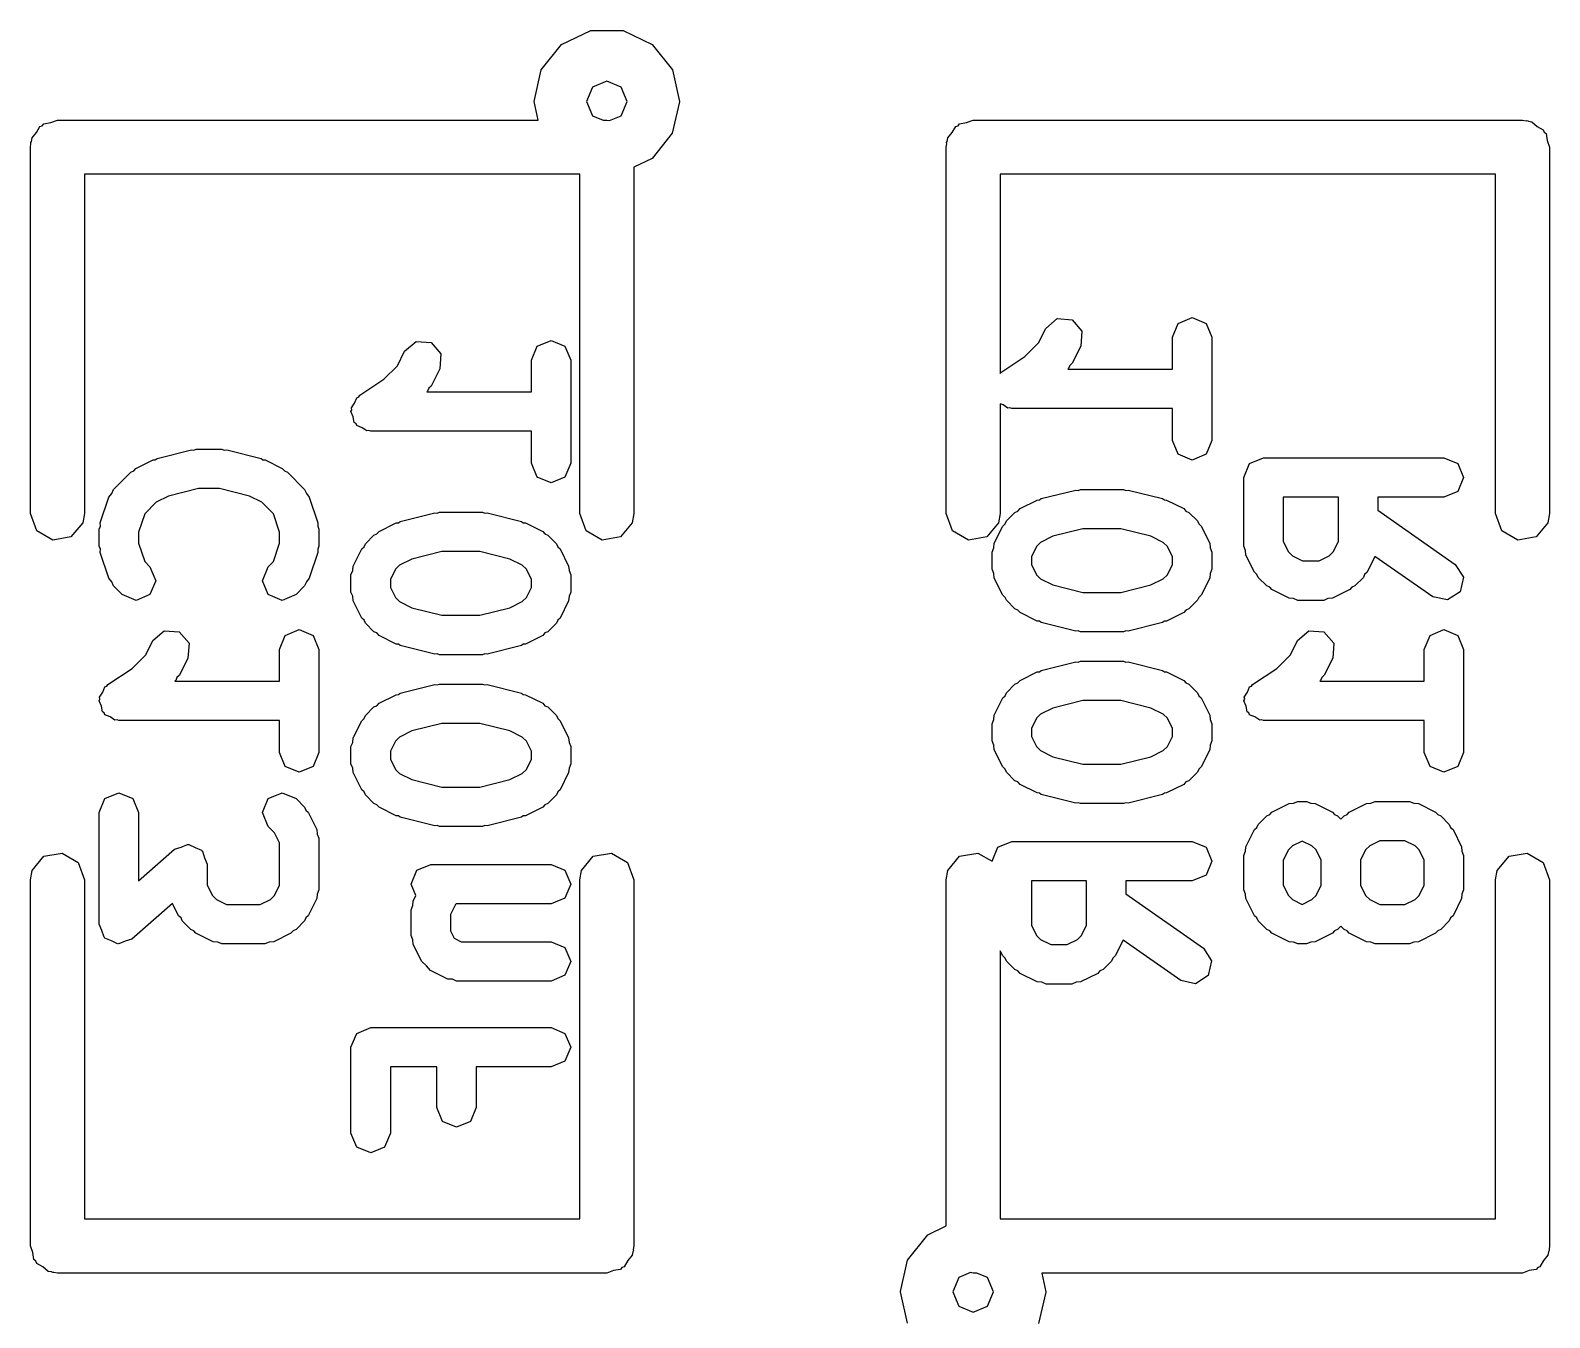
# Model space of a CAD drawing. Extents: x 0.17 to 3, y 0.09 to 2.28.
# Drawn here: x 2.447 to 2.613, y 0.9222 to 1.0628 of the extents above; entities that cross this region are included whole.
import ezdxf

# ---------------------------------------------------------------- set-up
doc = ezdxf.new("R2010")
doc.units = 0
doc.header["$MEASUREMENT"] = 0
doc.layers.add('BLACK', color=7, linetype='CONTINUOUS')

msp = doc.modelspace()

# ---------------------------------------------------------------- linework, layer by layer
at = {"layer": 'BLACK', "linetype": 'CONTINUOUS'}
for p, q in [((2.50505, 1.06122), (2.50824, 1.06276)), ((2.50824, 1.06276), (2.51178, 1.06275)), ((2.51178, 1.06275), (2.51496, 1.06122)), ((2.50284, 1.05846), (2.50505, 1.06122)), ((2.51496, 1.06122), (2.51717, 1.05845)), ((2.50205, 1.05501), (2.50284, 1.05846)), ((2.51717, 1.05845), (2.51795, 1.055)), ((2.51, 1.05722), (2.50843, 1.05657)), ((2.51157, 1.05657), (2.51, 1.05722)), ((2.50843, 1.05657), (2.50778, 1.055)), ((2.51222, 1.055), (2.51157, 1.05657)), ((2.50205, 1.055), (2.50205, 1.05501)), ((2.50251, 1.05295), (2.50205, 1.055)), ((2.50778, 1.055), (2.50843, 1.05343)), ((2.51157, 1.05343), (2.51222, 1.055)), ((2.51795, 1.05497), (2.51715, 1.05153)), ((2.51795, 1.055), (2.51795, 1.05497)), ((2.44772, 1.0516), (2.4481, 1.05226)), ((2.4481, 1.05226), (2.44835, 1.05235)), ((2.44835, 1.05235), (2.44852, 1.05256)), ((2.44852, 1.05256), (2.44928, 1.05269)), ((2.44928, 1.05269), (2.45, 1.05295)), ((2.45, 1.05295), (2.50251, 1.05295)), ((2.50843, 1.05343), (2.50959, 1.05295)), ((2.50959, 1.05295), (2.51, 1.05295)), ((2.51, 1.05295), (2.51029, 1.0529)), ((2.51029, 1.0529), (2.51157, 1.05343)), ((2.54772, 1.0516), (2.5481, 1.05226)), ((2.5481, 1.05226), (2.54835, 1.05235)), ((2.54835, 1.05235), (2.54852, 1.05256)), ((2.54852, 1.05256), (2.54928, 1.05269)), ((2.54928, 1.05269), (2.55, 1.05295)), ((2.55, 1.05295), (2.61, 1.05295)), ((2.61, 1.05295), (2.61038, 1.05289)), ((2.61038, 1.05289), (2.61051, 1.05291)), ((2.61051, 1.05291), (2.61063, 1.05284)), ((2.61063, 1.05284), (2.61101, 1.05277)), ((2.61101, 1.05277), (2.6116, 1.05228)), ((2.6116, 1.05228), (2.61226, 1.0519)), ((2.61226, 1.0519), (2.61235, 1.05165)), ((2.44705, 1.05), (2.44711, 1.05038)), ((2.44709, 1.05051), (2.44716, 1.05063)), ((2.44711, 1.05038), (2.44709, 1.05051)), ((2.44716, 1.05063), (2.44723, 1.05101)), ((2.44723, 1.05101), (2.44772, 1.0516)), ((2.51715, 1.05153), (2.51494, 1.04877)), ((2.54705, 1.05), (2.54711, 1.05038)), ((2.54709, 1.05051), (2.54716, 1.05063)), ((2.54711, 1.05038), (2.54709, 1.05051)), ((2.54716, 1.05063), (2.54723, 1.05101)), ((2.54723, 1.05101), (2.54772, 1.0516)), ((2.61235, 1.05165), (2.61256, 1.05148)), ((2.61256, 1.05148), (2.61269, 1.05072)), ((2.61269, 1.05072), (2.61295, 1.05)), ((2.44705, 1.01), (2.44705, 1.05)), ((2.51494, 1.04877), (2.51295, 1.04782)), ((2.54705, 1.01), (2.54705, 1.05)), ((2.61295, 1.05), (2.61295, 1.01)), ((2.50705, 1.04705), (2.45295, 1.04705)), ((2.45295, 1.04705), (2.45295, 1.01)), ((2.50705, 1.01), (2.50705, 1.04705)), ((2.51295, 1.04782), (2.51295, 1.01)), ((2.60705, 1.04705), (2.55295, 1.04705)), ((2.55295, 1.04705), (2.55295, 1.0253)), ((2.60705, 1.01), (2.60705, 1.04705)), ((2.55792, 1.0302), (2.55916, 1.03128)), ((2.55916, 1.03128), (2.5608, 1.03116)), ((2.5608, 1.03116), (2.56188, 1.02992)), ((2.57176, 1.02924), (2.57239, 1.03076)), ((2.57239, 1.03076), (2.57391, 1.03139)), ((2.57391, 1.03139), (2.57543, 1.03076)), ((2.57543, 1.03076), (2.57606, 1.02924)), ((2.48792, 1.02771), (2.48916, 1.02878)), ((2.48916, 1.02878), (2.4908, 1.02867)), ((2.4908, 1.02867), (2.49188, 1.02743)), ((2.50239, 1.02827), (2.50391, 1.0289)), ((2.50391, 1.0289), (2.50543, 1.02827)), ((2.55566, 1.02716), (2.55714, 1.02864)), ((2.55714, 1.02864), (2.55792, 1.0302)), ((2.56188, 1.02992), (2.56176, 1.02828)), ((2.57176, 1.02576), (2.57176, 1.02924)), ((2.57606, 1.02924), (2.57606, 1.01798)), ((2.48714, 1.02614), (2.48792, 1.02771)), ((2.49188, 1.02743), (2.49176, 1.02578)), ((2.50176, 1.02675), (2.50239, 1.02827)), ((2.50543, 1.02827), (2.50606, 1.02675)), ((2.55302, 1.0254), (2.55566, 1.02716)), ((2.56176, 1.02828), (2.56083, 1.0264)), ((2.48566, 1.02466), (2.48714, 1.02614)), ((2.49176, 1.02578), (2.49083, 1.02391)), ((2.50176, 1.02327), (2.50176, 1.02675)), ((2.50606, 1.02675), (2.50606, 1.01549)), ((2.55295, 1.0253), (2.55302, 1.0254)), ((2.56042, 1.02584), (2.56034, 1.02576)), ((2.56034, 1.02576), (2.57176, 1.02576)), ((2.56056, 1.02617), (2.56042, 1.02584)), ((2.56083, 1.0264), (2.56056, 1.02617)), ((2.48302, 1.02291), (2.48566, 1.02466)), ((2.49056, 1.02368), (2.49042, 1.02335)), ((2.49083, 1.02391), (2.49056, 1.02368)), ((2.4821, 1.02154), (2.48245, 1.02206)), ((2.48245, 1.02206), (2.48269, 1.02264)), ((2.48269, 1.02264), (2.4829, 1.02272)), ((2.4829, 1.02272), (2.48302, 1.02291)), ((2.49042, 1.02335), (2.49034, 1.02327)), ((2.49034, 1.02327), (2.50176, 1.02327)), ((2.55327, 1.02185), (2.55295, 1.02198)), ((2.55295, 1.02198), (2.55295, 1.01)), ((2.48206, 1.02112), (2.48215, 1.02132)), ((2.4823, 1.02054), (2.48206, 1.02112)), ((2.48215, 1.02132), (2.4821, 1.02154)), ((2.48242, 1.01992), (2.4823, 1.02054)), ((2.55379, 1.0215), (2.55327, 1.02185)), ((2.55401, 1.02155), (2.55379, 1.0215)), ((2.55421, 1.02146), (2.55401, 1.02155)), ((2.57176, 1.02146), (2.55421, 1.02146)), ((2.57176, 1.01798), (2.57176, 1.02146)), ((2.48261, 1.0198), (2.48242, 1.01992)), ((2.48269, 1.0196), (2.48261, 1.0198)), ((2.48327, 1.01936), (2.48269, 1.0196)), ((2.48379, 1.01901), (2.48327, 1.01936)), ((2.48401, 1.01905), (2.48379, 1.01901)), ((2.48421, 1.01897), (2.48401, 1.01905)), ((2.50176, 1.01897), (2.48421, 1.01897)), ((2.50176, 1.01549), (2.50176, 1.01897)), ((2.4649, 1.01691), (2.46515, 1.01701)), ((2.46515, 1.01701), (2.46797, 1.01701)), ((2.46797, 1.01701), (2.46822, 1.01691)), ((2.57239, 1.01646), (2.57176, 1.01798)), ((2.57606, 1.01798), (2.57543, 1.01646)), ((2.45856, 1.01491), (2.46044, 1.01584)), ((2.46044, 1.01584), (2.46068, 1.01586)), ((2.46068, 1.01586), (2.46088, 1.01601)), ((2.46088, 1.01601), (2.46463, 1.01695)), ((2.46463, 1.01695), (2.4649, 1.01691)), ((2.46822, 1.01691), (2.46849, 1.01695)), ((2.46849, 1.01695), (2.47224, 1.01601)), ((2.47224, 1.01601), (2.47244, 1.01586)), ((2.47244, 1.01586), (2.47268, 1.01584)), ((2.47268, 1.01584), (2.47456, 1.01491)), ((2.50239, 1.01397), (2.50176, 1.01549)), ((2.50606, 1.01549), (2.50543, 1.01397)), ((2.57391, 1.01583), (2.57239, 1.01646)), ((2.57543, 1.01646), (2.57391, 1.01583)), ((2.57956, 1.01392), (2.58019, 1.01544)), ((2.58019, 1.01544), (2.58171, 1.01607)), ((2.58171, 1.01607), (2.60141, 1.01607)), ((2.60141, 1.01607), (2.60293, 1.01544)), ((2.60293, 1.01544), (2.60356, 1.01392)), ((2.45613, 1.01263), (2.45801, 1.0145)), ((2.45801, 1.0145), (2.45833, 1.01464)), ((2.45833, 1.01464), (2.45856, 1.01491)), ((2.47456, 1.01491), (2.47479, 1.01464)), ((2.47479, 1.01464), (2.47512, 1.0145)), ((2.47512, 1.0145), (2.47699, 1.01263)), ((2.50391, 1.01334), (2.50239, 1.01397)), ((2.50543, 1.01397), (2.50391, 1.01334)), ((2.57956, 1.00642), (2.57956, 1.01392)), ((2.60356, 1.01392), (2.60293, 1.0124)), ((2.45561, 1.01179), (2.45594, 1.01217)), ((2.45594, 1.01217), (2.45613, 1.01263)), ((2.46542, 1.01271), (2.46215, 1.01189)), ((2.4677, 1.01271), (2.46542, 1.01271)), ((2.47097, 1.01189), (2.4677, 1.01271)), ((2.47699, 1.01263), (2.47719, 1.01217)), ((2.47719, 1.01217), (2.47751, 1.01179)), ((2.55744, 1.01163), (2.5612, 1.01256)), ((2.5612, 1.01256), (2.56146, 1.01252)), ((2.56146, 1.01252), (2.56172, 1.01263)), ((2.56172, 1.01263), (2.56641, 1.01263)), ((2.56641, 1.01263), (2.56666, 1.01252)), ((2.56666, 1.01252), (2.56693, 1.01256)), ((2.56693, 1.01256), (2.57068, 1.01163)), ((2.60293, 1.0124), (2.60141, 1.01177)), ((2.45467, 1.00897), (2.45561, 1.01179)), ((2.4608, 1.01122), (2.45953, 1.00995)), ((2.46215, 1.01189), (2.4608, 1.01122)), ((2.47232, 1.01122), (2.47097, 1.01189)), ((2.47359, 1.00995), (2.47232, 1.01122)), ((2.47751, 1.01179), (2.47845, 1.00897)), ((2.55489, 1.01026), (2.55513, 1.01053)), ((2.55513, 1.01053), (2.557, 1.01146)), ((2.557, 1.01146), (2.55725, 1.01148)), ((2.55725, 1.01148), (2.55744, 1.01163)), ((2.57068, 1.01163), (2.57088, 1.01148)), ((2.57088, 1.01148), (2.57112, 1.01146)), ((2.57112, 1.01146), (2.573, 1.01053)), ((2.573, 1.01053), (2.57323, 1.01026)), ((2.58386, 1.01177), (2.58386, 1.00692)), ((2.58988, 1.01177), (2.58386, 1.01177)), ((2.58988, 1.00692), (2.58988, 1.01177)), ((2.60141, 1.01177), (2.59418, 1.01177)), ((2.59418, 1.01177), (2.59418, 1.01035)), ((2.59418, 1.01035), (2.60264, 1.00443)), ((2.44774, 1.0081), (2.44705, 1.01)), ((2.45277, 1.00899), (2.45148, 1.00744)), ((2.45295, 1.01), (2.45277, 1.00899)), ((2.4547, 1.00862), (2.45467, 1.00897)), ((2.45953, 1.00995), (2.45886, 1.00794)), ((2.47426, 1.00794), (2.47359, 1.00995)), ((2.47845, 1.00897), (2.47843, 1.00862)), ((2.48513, 1.00803), (2.487, 1.00897)), ((2.487, 1.00897), (2.48725, 1.00899)), ((2.48725, 1.00899), (2.48744, 1.00913)), ((2.48744, 1.00913), (2.4912, 1.01007)), ((2.4912, 1.01007), (2.49146, 1.01003)), ((2.49146, 1.01003), (2.49172, 1.01013)), ((2.49172, 1.01013), (2.49641, 1.01013)), ((2.49641, 1.01013), (2.49666, 1.01003)), ((2.49666, 1.01003), (2.49693, 1.01007)), ((2.49693, 1.01007), (2.50068, 1.00913)), ((2.50068, 1.00913), (2.50088, 1.00899)), ((2.50088, 1.00899), (2.50112, 1.00897)), ((2.50112, 1.00897), (2.503, 1.00803)), ((2.50774, 1.0081), (2.50705, 1.01)), ((2.51277, 1.00899), (2.51148, 1.00744)), ((2.51295, 1.01), (2.51277, 1.00899)), ((2.54774, 1.0081), (2.54705, 1.01)), ((2.55277, 1.00899), (2.55148, 1.00744)), ((2.55295, 1.01), (2.55277, 1.00899)), ((2.55323, 1.00863), (2.55349, 1.00886)), ((2.55349, 1.00886), (2.55363, 1.00918)), ((2.55363, 1.00918), (2.55457, 1.01012)), ((2.55457, 1.01012), (2.55489, 1.01026)), ((2.57323, 1.01026), (2.57356, 1.01012)), ((2.57356, 1.01012), (2.57449, 1.00918)), ((2.57449, 1.00918), (2.57463, 1.00886)), ((2.57463, 1.00886), (2.5749, 1.00863)), ((2.60774, 1.0081), (2.60705, 1.01)), ((2.61277, 1.00899), (2.61148, 1.00744)), ((2.61295, 1.01), (2.61277, 1.00899)), ((2.44949, 1.00709), (2.44774, 1.0081)), ((2.45148, 1.00744), (2.44949, 1.00709)), ((2.45456, 1.00829), (2.4547, 1.00862)), ((2.45456, 1.00642), (2.45456, 1.00829)), ((2.45886, 1.00794), (2.45886, 1.00677)), ((2.47426, 1.00677), (2.47426, 1.00794)), ((2.47843, 1.00862), (2.47856, 1.00829)), ((2.47856, 1.00829), (2.47856, 1.00642)), ((2.48363, 1.00669), (2.48457, 1.00763)), ((2.48457, 1.00763), (2.48489, 1.00776)), ((2.48489, 1.00776), (2.48513, 1.00803)), ((2.503, 1.00803), (2.50323, 1.00776)), ((2.50323, 1.00776), (2.50356, 1.00763)), ((2.50356, 1.00763), (2.50449, 1.00669)), ((2.50949, 1.00709), (2.50774, 1.0081)), ((2.51148, 1.00744), (2.50949, 1.00709)), ((2.54949, 1.00709), (2.54774, 1.0081)), ((2.55148, 1.00744), (2.54949, 1.00709)), ((2.55229, 1.00675), (2.55323, 1.00863)), ((2.55871, 1.00751), (2.55736, 1.00684)), ((2.56198, 1.00833), (2.55871, 1.00751)), ((2.56614, 1.00833), (2.56198, 1.00833)), ((2.56941, 1.00751), (2.56614, 1.00833)), ((2.57076, 1.00684), (2.56941, 1.00751)), ((2.5749, 1.00863), (2.57583, 1.00675)), ((2.60949, 1.00709), (2.60774, 1.0081)), ((2.61148, 1.00744), (2.60949, 1.00709)), ((2.4547, 1.00609), (2.45456, 1.00642)), ((2.45467, 1.00574), (2.4547, 1.00609)), ((2.45561, 1.00292), (2.45467, 1.00574)), ((2.45886, 1.00677), (2.45953, 1.00476)), ((2.47359, 1.00476), (2.47426, 1.00677)), ((2.47845, 1.00574), (2.47751, 1.00292)), ((2.47856, 1.00642), (2.47843, 1.00609)), ((2.47843, 1.00609), (2.47845, 1.00574)), ((2.48229, 1.00425), (2.48323, 1.00613)), ((2.48323, 1.00613), (2.48349, 1.00636)), ((2.48349, 1.00636), (2.48363, 1.00669)), ((2.49198, 1.00583), (2.48871, 1.00502)), ((2.49614, 1.00583), (2.49198, 1.00583)), ((2.49941, 1.00502), (2.49614, 1.00583)), ((2.50449, 1.00669), (2.50463, 1.00636)), ((2.50463, 1.00636), (2.5049, 1.00613)), ((2.5049, 1.00613), (2.50583, 1.00425)), ((2.55206, 1.00579), (2.55225, 1.00625)), ((2.55206, 1.00391), (2.55206, 1.00579)), ((2.55225, 1.00625), (2.55229, 1.00675)), ((2.55692, 1.00639), (2.55636, 1.00528)), ((2.55736, 1.00684), (2.55692, 1.00639)), ((2.57121, 1.00639), (2.57076, 1.00684)), ((2.57176, 1.00528), (2.57121, 1.00639)), ((2.57583, 1.00675), (2.57587, 1.00625)), ((2.57587, 1.00625), (2.57606, 1.00579)), ((2.57606, 1.00579), (2.57606, 1.00391)), ((2.57975, 1.00595), (2.57956, 1.00642)), ((2.57979, 1.00546), (2.57975, 1.00595)), ((2.58073, 1.00358), (2.57979, 1.00546)), ((2.58386, 1.00692), (2.58442, 1.00581)), ((2.58442, 1.00581), (2.58486, 1.00537)), ((2.58486, 1.00537), (2.58597, 1.00481)), ((2.58777, 1.00481), (2.58888, 1.00537)), ((2.58888, 1.00537), (2.58933, 1.00581)), ((2.58933, 1.00581), (2.58988, 1.00692)), ((2.45953, 1.00476), (2.46011, 1.00418)), ((2.46011, 1.00418), (2.46074, 1.00266)), ((2.47239, 1.00266), (2.47302, 1.00418)), ((2.47302, 1.00418), (2.47359, 1.00476)), ((2.48206, 1.00329), (2.48225, 1.00376)), ((2.48225, 1.00376), (2.48229, 1.00425)), ((2.48692, 1.0039), (2.48636, 1.00279)), ((2.48736, 1.00434), (2.48692, 1.0039)), ((2.48871, 1.00502), (2.48736, 1.00434)), ((2.50076, 1.00434), (2.49941, 1.00502)), ((2.50121, 1.0039), (2.50076, 1.00434)), ((2.50176, 1.00279), (2.50121, 1.0039)), ((2.50583, 1.00425), (2.50587, 1.00376)), ((2.50587, 1.00376), (2.50606, 1.00329)), ((2.55225, 1.00345), (2.55206, 1.00391)), ((2.55636, 1.00528), (2.55636, 1.00442)), ((2.55636, 1.00442), (2.55692, 1.00331)), ((2.57121, 1.00331), (2.57176, 1.00442)), ((2.57176, 1.00442), (2.57176, 1.00528)), ((2.57606, 1.00391), (2.57587, 1.00345)), ((2.58597, 1.00481), (2.58777, 1.00481)), ((2.59388, 1.00531), (2.59302, 1.00358)), ((2.60018, 1.0009), (2.59388, 1.00531)), ((2.60264, 1.00443), (2.60353, 1.00304)), ((2.45594, 1.00254), (2.45561, 1.00292)), ((2.45613, 1.00208), (2.45594, 1.00254)), ((2.45707, 1.00114), (2.45613, 1.00208)), ((2.46074, 1.00266), (2.46011, 1.00114)), ((2.47302, 1.00114), (2.47239, 1.00266)), ((2.47699, 1.00208), (2.47606, 1.00114)), ((2.47719, 1.00254), (2.47699, 1.00208)), ((2.47751, 1.00292), (2.47719, 1.00254)), ((2.48206, 1.00142), (2.48206, 1.00329)), ((2.48636, 1.00279), (2.48636, 1.00192)), ((2.50176, 1.00192), (2.50176, 1.00279)), ((2.50606, 1.00329), (2.50606, 1.00142)), ((2.55229, 1.00295), (2.55225, 1.00345)), ((2.55323, 1.00107), (2.55229, 1.00295)), ((2.55692, 1.00331), (2.55736, 1.00286)), ((2.55736, 1.00286), (2.55871, 1.00219)), ((2.55871, 1.00219), (2.56198, 1.00137)), ((2.56614, 1.00137), (2.56941, 1.00219)), ((2.56941, 1.00219), (2.57076, 1.00286)), ((2.57076, 1.00286), (2.57121, 1.00331)), ((2.57583, 1.00295), (2.5749, 1.00107)), ((2.57587, 1.00345), (2.57583, 1.00295)), ((2.58099, 1.00335), (2.58073, 1.00358)), ((2.58113, 1.00302), (2.58099, 1.00335)), ((2.58207, 1.00208), (2.58113, 1.00302)), ((2.58239, 1.00195), (2.58207, 1.00208)), ((2.59167, 1.00208), (2.59135, 1.00195)), ((2.59261, 1.00302), (2.59167, 1.00208)), ((2.59275, 1.00335), (2.59261, 1.00302)), ((2.59302, 1.00358), (2.59275, 1.00335)), ((2.60353, 1.00304), (2.60317, 1.00143)), ((2.45859, 1.00051), (2.45707, 1.00114)), ((2.46011, 1.00114), (2.45859, 1.00051)), ((2.47454, 1.00051), (2.47302, 1.00114)), ((2.47606, 1.00114), (2.47454, 1.00051)), ((2.48225, 1.00095), (2.48206, 1.00142)), ((2.48229, 1.00046), (2.48225, 1.00095)), ((2.48323, 0.998579), (2.48229, 1.00046)), ((2.48636, 1.00192), (2.48692, 1.00081)), ((2.48692, 1.00081), (2.48736, 1.00037)), ((2.50076, 1.00037), (2.50121, 1.00081)), ((2.50121, 1.00081), (2.50176, 1.00192)), ((2.50583, 1.00046), (2.5049, 0.998579)), ((2.50587, 1.00095), (2.50583, 1.00046)), ((2.50606, 1.00142), (2.50587, 1.00095)), ((2.55349, 1.00084), (2.55323, 1.00107)), ((2.55363, 1.00052), (2.55349, 1.00084)), ((2.55457, 0.999577), (2.55363, 1.00052)), ((2.56198, 1.00137), (2.56614, 1.00137)), ((2.57449, 1.00052), (2.57356, 0.999577)), ((2.57463, 1.00084), (2.57449, 1.00052)), ((2.5749, 1.00107), (2.57463, 1.00084)), ((2.58263, 1.00168), (2.58239, 1.00195)), ((2.5845, 1.00074), (2.58263, 1.00168)), ((2.585, 1.00071), (2.5845, 1.00074)), ((2.58546, 1.00051), (2.585, 1.00071)), ((2.58828, 1.00051), (2.58546, 1.00051)), ((2.58874, 1.00071), (2.58828, 1.00051)), ((2.58924, 1.00074), (2.58874, 1.00071)), ((2.59112, 1.00168), (2.58924, 1.00074)), ((2.59135, 1.00195), (2.59112, 1.00168)), ((2.60179, 1.00055), (2.60018, 1.0009)), ((2.60317, 1.00143), (2.60179, 1.00055)), ((2.48736, 1.00037), (2.48871, 0.999693)), ((2.48871, 0.999693), (2.49198, 0.998876)), ((2.49198, 0.998876), (2.49614, 0.998876)), ((2.49614, 0.998876), (2.49941, 0.999693)), ((2.49941, 0.999693), (2.50076, 1.00037)), ((2.55489, 0.999442), (2.55457, 0.999577)), ((2.55513, 0.999175), (2.55489, 0.999442)), ((2.557, 0.998236), (2.55513, 0.999175)), ((2.573, 0.999175), (2.57112, 0.998236)), ((2.57323, 0.999442), (2.573, 0.999175)), ((2.57356, 0.999577), (2.57323, 0.999442)), ((2.46042, 0.996121), (2.46166, 0.997199)), ((2.46166, 0.997199), (2.4633, 0.997082)), ((2.4633, 0.997082), (2.46438, 0.995839)), ((2.47489, 0.99668), (2.47641, 0.997309)), ((2.47641, 0.997309), (2.47793, 0.99668)), ((2.48349, 0.998347), (2.48323, 0.998579)), ((2.48363, 0.99802), (2.48349, 0.998347)), ((2.48457, 0.997082), (2.48363, 0.99802)), ((2.48489, 0.996947), (2.48457, 0.997082)), ((2.50356, 0.997082), (2.50323, 0.996947)), ((2.50449, 0.99802), (2.50356, 0.997082)), ((2.50463, 0.998347), (2.50449, 0.99802)), ((2.5049, 0.998579), (2.50463, 0.998347)), ((2.55725, 0.998219), (2.557, 0.998236)), ((2.55744, 0.998074), (2.55725, 0.998219)), ((2.5612, 0.997136), (2.55744, 0.998074)), ((2.56146, 0.997176), (2.5612, 0.997136)), ((2.56172, 0.997071), (2.56146, 0.997176)), ((2.56641, 0.997071), (2.56172, 0.997071)), ((2.56666, 0.997176), (2.56641, 0.997071)), ((2.56693, 0.997136), (2.56666, 0.997176)), ((2.57068, 0.998074), (2.56693, 0.997136)), ((2.57088, 0.998219), (2.57068, 0.998074)), ((2.57112, 0.998236), (2.57088, 0.998219)), ((2.58542, 0.996121), (2.58666, 0.997199)), ((2.58666, 0.997199), (2.5883, 0.997082)), ((2.5883, 0.997082), (2.58938, 0.995839)), ((2.59989, 0.99668), (2.60141, 0.997309)), ((2.60141, 0.997309), (2.60293, 0.99668)), ((2.45964, 0.994557), (2.46042, 0.996121)), ((2.46438, 0.995839), (2.46426, 0.994198)), ((2.47426, 0.995159), (2.47489, 0.99668)), ((2.47793, 0.99668), (2.47856, 0.995159)), ((2.48513, 0.996679), (2.48489, 0.996947)), ((2.487, 0.995741), (2.48513, 0.996679)), ((2.48725, 0.995724), (2.487, 0.995741)), ((2.48744, 0.995578), (2.48725, 0.995724)), ((2.4912, 0.99464), (2.48744, 0.995578)), ((2.50068, 0.995578), (2.49693, 0.99464)), ((2.50088, 0.995724), (2.50068, 0.995578)), ((2.50112, 0.995741), (2.50088, 0.995724)), ((2.503, 0.996679), (2.50112, 0.995741)), ((2.50323, 0.996947), (2.503, 0.996679)), ((2.58464, 0.994557), (2.58542, 0.996121)), ((2.58938, 0.995839), (2.58926, 0.994198)), ((2.59926, 0.995159), (2.59989, 0.99668)), ((2.60293, 0.99668), (2.60356, 0.995159)), ((2.45816, 0.993078), (2.45964, 0.994557)), ((2.46426, 0.994198), (2.46333, 0.992322)), ((2.47426, 0.991681), (2.47426, 0.995159)), ((2.47856, 0.995159), (2.47856, 0.983902)), ((2.49146, 0.99468), (2.4912, 0.99464)), ((2.49172, 0.994576), (2.49146, 0.99468)), ((2.49641, 0.994576), (2.49172, 0.994576)), ((2.49666, 0.99468), (2.49641, 0.994576)), ((2.49693, 0.99464), (2.49666, 0.99468)), ((2.55744, 0.992864), (2.5612, 0.993802)), ((2.5612, 0.993802), (2.56146, 0.993762)), ((2.56146, 0.993762), (2.56172, 0.993867)), ((2.56172, 0.993867), (2.56641, 0.993867)), ((2.56641, 0.993867), (2.56666, 0.993762)), ((2.56666, 0.993762), (2.56693, 0.993802)), ((2.56693, 0.993802), (2.57068, 0.992864)), ((2.58316, 0.993078), (2.58464, 0.994557)), ((2.58926, 0.994198), (2.58833, 0.992322)), ((2.59926, 0.991681), (2.59926, 0.995159)), ((2.60356, 0.995159), (2.60356, 0.983902)), ((2.45552, 0.99132), (2.45816, 0.993078)), ((2.46306, 0.99209), (2.46292, 0.991763)), ((2.46333, 0.992322), (2.46306, 0.99209)), ((2.55513, 0.991764), (2.557, 0.992702)), ((2.557, 0.992702), (2.55725, 0.992719)), ((2.55725, 0.992719), (2.55744, 0.992864)), ((2.57068, 0.992864), (2.57088, 0.992719)), ((2.57088, 0.992719), (2.57112, 0.992702)), ((2.57112, 0.992702), (2.573, 0.991764)), ((2.58052, 0.99132), (2.58316, 0.993078)), ((2.58806, 0.99209), (2.58792, 0.991763)), ((2.58833, 0.992322), (2.58806, 0.99209)), ((2.4546, 0.989953), (2.45495, 0.990473)), ((2.45495, 0.990473), (2.45519, 0.991051)), ((2.45519, 0.991051), (2.4554, 0.991136)), ((2.4554, 0.991136), (2.45552, 0.99132)), ((2.46292, 0.991763), (2.46284, 0.991681)), ((2.46284, 0.991681), (2.47426, 0.991681)), ((2.48744, 0.990369), (2.4912, 0.991307)), ((2.4912, 0.991307), (2.49146, 0.991267)), ((2.49146, 0.991267), (2.49172, 0.991371)), ((2.49172, 0.991371), (2.49641, 0.991371)), ((2.49641, 0.991371), (2.49666, 0.991267)), ((2.49666, 0.991267), (2.49693, 0.991307)), ((2.49693, 0.991307), (2.50068, 0.990369)), ((2.55363, 0.990423), (2.55457, 0.991361)), ((2.55457, 0.991361), (2.55489, 0.991496)), ((2.55489, 0.991496), (2.55513, 0.991764)), ((2.573, 0.991764), (2.57323, 0.991496)), ((2.57323, 0.991496), (2.57356, 0.991361)), ((2.57356, 0.991361), (2.57449, 0.990423)), ((2.5796, 0.989953), (2.57995, 0.990473)), ((2.57995, 0.990473), (2.58019, 0.991051)), ((2.58019, 0.991051), (2.5804, 0.991136)), ((2.5804, 0.991136), (2.58052, 0.99132)), ((2.58792, 0.991763), (2.58784, 0.991681)), ((2.58784, 0.991681), (2.59926, 0.991681)), ((2.45456, 0.989531), (2.45465, 0.989735)), ((2.4548, 0.988952), (2.45456, 0.989531)), ((2.45465, 0.989735), (2.4546, 0.989953)), ((2.45492, 0.988338), (2.4548, 0.988952)), ((2.48363, 0.987927), (2.48457, 0.988865)), ((2.48457, 0.988865), (2.48489, 0.989001)), ((2.48489, 0.989001), (2.48513, 0.989268)), ((2.48513, 0.989268), (2.487, 0.990206)), ((2.487, 0.990206), (2.48725, 0.990224)), ((2.48725, 0.990224), (2.48744, 0.990369)), ((2.50068, 0.990369), (2.50088, 0.990224)), ((2.50088, 0.990224), (2.50112, 0.990206)), ((2.50112, 0.990206), (2.503, 0.989268)), ((2.503, 0.989268), (2.50323, 0.989001)), ((2.50323, 0.989001), (2.50356, 0.988865)), ((2.50356, 0.988865), (2.50449, 0.987927)), ((2.55229, 0.987988), (2.55323, 0.989864)), ((2.55323, 0.989864), (2.55349, 0.990096)), ((2.55349, 0.990096), (2.55363, 0.990423)), ((2.56198, 0.989567), (2.55871, 0.98875)), ((2.56614, 0.989567), (2.56198, 0.989567)), ((2.56941, 0.98875), (2.56614, 0.989567)), ((2.57449, 0.990423), (2.57463, 0.990096)), ((2.57463, 0.990096), (2.5749, 0.989864)), ((2.5749, 0.989864), (2.57583, 0.987988)), ((2.57956, 0.989531), (2.57965, 0.989735)), ((2.5798, 0.988952), (2.57956, 0.989531)), ((2.57965, 0.989735), (2.5796, 0.989953)), ((2.57992, 0.988338), (2.5798, 0.988952)), ((2.45511, 0.988215), (2.45492, 0.988338)), ((2.45519, 0.988011), (2.45511, 0.988215)), ((2.45577, 0.987771), (2.45519, 0.988011)), ((2.45629, 0.987423), (2.45577, 0.987771)), ((2.45651, 0.987466), (2.45629, 0.987423)), ((2.45671, 0.987381), (2.45651, 0.987466)), ((2.47426, 0.987381), (2.45671, 0.987381)), ((2.47426, 0.983902), (2.47426, 0.987381)), ((2.48229, 0.985492), (2.48323, 0.987369)), ((2.48323, 0.987369), (2.48349, 0.987601)), ((2.48349, 0.987601), (2.48363, 0.987927)), ((2.50449, 0.987927), (2.50463, 0.9876)), ((2.50463, 0.9876), (2.5049, 0.987369)), ((2.5049, 0.987369), (2.50583, 0.985492)), ((2.55206, 0.987026), (2.55225, 0.987489)), ((2.55225, 0.987489), (2.55229, 0.987988)), ((2.55692, 0.987629), (2.55636, 0.986519)), ((2.55736, 0.988073), (2.55692, 0.987629)), ((2.55871, 0.98875), (2.55736, 0.988073)), ((2.57076, 0.988074), (2.56941, 0.98875)), ((2.57121, 0.987629), (2.57076, 0.988074)), ((2.57176, 0.986519), (2.57121, 0.987629)), ((2.57583, 0.987988), (2.57587, 0.987489)), ((2.57587, 0.987489), (2.57606, 0.987026)), ((2.58011, 0.988215), (2.57992, 0.988338)), ((2.58019, 0.988011), (2.58011, 0.988215)), ((2.58077, 0.987771), (2.58019, 0.988011)), ((2.58129, 0.987423), (2.58077, 0.987771)), ((2.58151, 0.987466), (2.58129, 0.987423)), ((2.58171, 0.987381), (2.58151, 0.987466)), ((2.59926, 0.987381), (2.58171, 0.987381)), ((2.59926, 0.983902), (2.59926, 0.987381)), ((2.48225, 0.984993), (2.48229, 0.985492)), ((2.48736, 0.985578), (2.48692, 0.985134)), ((2.48871, 0.986255), (2.48736, 0.985578)), ((2.49198, 0.987071), (2.48871, 0.986255)), ((2.49614, 0.987071), (2.49198, 0.987071)), ((2.49941, 0.986255), (2.49614, 0.987071)), ((2.50076, 0.985578), (2.49941, 0.986255)), ((2.50121, 0.985134), (2.50076, 0.985578)), ((2.50583, 0.985492), (2.50587, 0.984993)), ((2.55206, 0.98515), (2.55206, 0.987026)), ((2.55636, 0.986519), (2.55636, 0.985658)), ((2.55636, 0.985658), (2.55692, 0.984547)), ((2.57121, 0.984547), (2.57176, 0.985658)), ((2.57176, 0.985658), (2.57176, 0.986519)), ((2.57606, 0.987026), (2.57606, 0.98515)), ((2.47489, 0.982382), (2.47426, 0.983902)), ((2.47856, 0.983902), (2.47793, 0.982382)), ((2.48206, 0.984531), (2.48225, 0.984993)), ((2.48206, 0.982655), (2.48206, 0.984531)), ((2.48692, 0.985134), (2.48636, 0.984023)), ((2.48636, 0.984023), (2.48636, 0.983162)), ((2.50176, 0.984023), (2.50121, 0.985134)), ((2.50176, 0.983162), (2.50176, 0.984023)), ((2.50587, 0.984993), (2.50606, 0.984531)), ((2.50606, 0.984531), (2.50606, 0.982655)), ((2.55225, 0.984688), (2.55206, 0.98515)), ((2.55229, 0.984189), (2.55225, 0.984688)), ((2.55323, 0.982312), (2.55229, 0.984189)), ((2.55692, 0.984547), (2.55736, 0.984103)), ((2.55736, 0.984103), (2.55871, 0.983426)), ((2.56941, 0.983426), (2.57076, 0.984103)), ((2.57076, 0.984103), (2.57121, 0.984547)), ((2.57583, 0.984189), (2.5749, 0.982312)), ((2.57587, 0.984688), (2.57583, 0.984189)), ((2.57606, 0.98515), (2.57587, 0.984688)), ((2.59989, 0.982382), (2.59926, 0.983902)), ((2.60356, 0.983902), (2.60293, 0.982382)), ((2.47641, 0.981752), (2.47489, 0.982382)), ((2.47793, 0.982382), (2.47641, 0.981752)), ((2.48225, 0.982192), (2.48206, 0.982655)), ((2.48229, 0.981693), (2.48225, 0.982192)), ((2.48636, 0.983162), (2.48692, 0.982052)), ((2.50121, 0.982052), (2.50176, 0.983162)), ((2.50587, 0.982192), (2.50583, 0.981693)), ((2.50606, 0.982655), (2.50587, 0.982192)), ((2.55349, 0.98208), (2.55323, 0.982312)), ((2.55871, 0.983426), (2.56198, 0.982609)), ((2.56198, 0.982609), (2.56614, 0.982609)), ((2.56614, 0.982609), (2.56941, 0.983426)), ((2.5749, 0.982312), (2.57463, 0.98208)), ((2.60141, 0.981752), (2.59989, 0.982382)), ((2.60293, 0.982382), (2.60141, 0.981752)), ((2.48323, 0.979817), (2.48229, 0.981693)), ((2.48692, 0.982052), (2.48736, 0.981607)), ((2.48736, 0.981607), (2.48871, 0.980931)), ((2.48871, 0.980931), (2.49198, 0.980114)), ((2.49614, 0.980114), (2.49941, 0.980931)), ((2.49941, 0.980931), (2.50076, 0.981607)), ((2.50076, 0.981607), (2.50121, 0.982052)), ((2.50583, 0.981693), (2.5049, 0.979817)), ((2.55363, 0.981754), (2.55349, 0.98208)), ((2.55457, 0.980815), (2.55363, 0.981754)), ((2.55489, 0.98068), (2.55457, 0.980815)), ((2.55513, 0.980413), (2.55489, 0.98068)), ((2.57323, 0.98068), (2.573, 0.980413)), ((2.57356, 0.980815), (2.57323, 0.98068)), ((2.57449, 0.981754), (2.57356, 0.980815)), ((2.57463, 0.98208), (2.57449, 0.981754)), ((2.45456, 0.977336), (2.45519, 0.978856)), ((2.45519, 0.978856), (2.45671, 0.979486)), ((2.45671, 0.979486), (2.45823, 0.978856)), ((2.45823, 0.978856), (2.45886, 0.977336)), ((2.47239, 0.977336), (2.47302, 0.978856)), ((2.47302, 0.978856), (2.47454, 0.979486)), ((2.47454, 0.979486), (2.47606, 0.978856)), ((2.47606, 0.978856), (2.47699, 0.977918)), ((2.48349, 0.979585), (2.48323, 0.979817)), ((2.48363, 0.979258), (2.48349, 0.979585)), ((2.48457, 0.97832), (2.48363, 0.979258)), ((2.49198, 0.980114), (2.49614, 0.980114)), ((2.50449, 0.979258), (2.50356, 0.97832)), ((2.50463, 0.979585), (2.50449, 0.979258)), ((2.5049, 0.979817), (2.50463, 0.979585)), ((2.557, 0.979475), (2.55513, 0.980413)), ((2.55725, 0.979457), (2.557, 0.979475)), ((2.55744, 0.979312), (2.55725, 0.979457)), ((2.5612, 0.978374), (2.55744, 0.979312)), ((2.57068, 0.979312), (2.56693, 0.978374)), ((2.57088, 0.979457), (2.57068, 0.979312)), ((2.57112, 0.979475), (2.57088, 0.979457)), ((2.573, 0.980413), (2.57112, 0.979475)), ((2.45456, 0.96514), (2.45456, 0.977336)), ((2.45886, 0.977336), (2.45886, 0.969879)), ((2.47302, 0.975815), (2.47239, 0.977336)), ((2.47699, 0.977918), (2.47713, 0.977591)), ((2.47713, 0.977591), (2.4774, 0.977359)), ((2.4774, 0.977359), (2.47833, 0.975483)), ((2.48489, 0.978185), (2.48457, 0.97832)), ((2.48513, 0.977917), (2.48489, 0.978185)), ((2.487, 0.976979), (2.48513, 0.977917)), ((2.503, 0.977917), (2.50112, 0.976979)), ((2.50323, 0.978185), (2.503, 0.977917)), ((2.50356, 0.97832), (2.50323, 0.978185)), ((2.56146, 0.978414), (2.5612, 0.978374)), ((2.56172, 0.978309), (2.56146, 0.978414)), ((2.56641, 0.978309), (2.56172, 0.978309)), ((2.56666, 0.978414), (2.56641, 0.978309)), ((2.56693, 0.978374), (2.56666, 0.978414)), ((2.58239, 0.977115), (2.58263, 0.977382)), ((2.58263, 0.977382), (2.5845, 0.978321)), ((2.5845, 0.978321), (2.585, 0.978356)), ((2.585, 0.978356), (2.58546, 0.978548)), ((2.58546, 0.978548), (2.5864, 0.978548)), ((2.5864, 0.978548), (2.58686, 0.978356)), ((2.58686, 0.978356), (2.58736, 0.978321)), ((2.58736, 0.978321), (2.58924, 0.977383)), ((2.58924, 0.977383), (2.58947, 0.977115)), ((2.59084, 0.977115), (2.59107, 0.977382)), ((2.59107, 0.977382), (2.59295, 0.978321)), ((2.59295, 0.978321), (2.59344, 0.978356)), ((2.59344, 0.978356), (2.59391, 0.978548)), ((2.59391, 0.978548), (2.59766, 0.978548)), ((2.59766, 0.978548), (2.59812, 0.978356)), ((2.59812, 0.978356), (2.59862, 0.978321)), ((2.59862, 0.978321), (2.6005, 0.977383)), ((2.6005, 0.977383), (2.60073, 0.977115)), ((2.47371, 0.975124), (2.47302, 0.975815)), ((2.48725, 0.976962), (2.487, 0.976979)), ((2.48744, 0.976817), (2.48725, 0.976962)), ((2.4912, 0.975878), (2.48744, 0.976817)), ((2.49146, 0.975919), (2.4912, 0.975878)), ((2.49172, 0.975814), (2.49146, 0.975919)), ((2.49641, 0.975814), (2.49172, 0.975814)), ((2.49666, 0.975919), (2.49641, 0.975814)), ((2.49693, 0.975878), (2.49666, 0.975919)), ((2.50068, 0.976817), (2.49693, 0.975878)), ((2.50088, 0.976962), (2.50068, 0.976817)), ((2.50112, 0.976979), (2.50088, 0.976962)), ((2.58073, 0.975483), (2.58099, 0.975715)), ((2.58099, 0.975715), (2.58113, 0.976042)), ((2.58113, 0.976042), (2.58207, 0.97698)), ((2.58207, 0.97698), (2.58239, 0.977115)), ((2.58947, 0.977115), (2.5898, 0.97698)), ((2.5898, 0.97698), (2.59015, 0.976624)), ((2.59015, 0.976624), (2.59051, 0.97698)), ((2.59051, 0.97698), (2.59084, 0.977115)), ((2.60073, 0.977115), (2.60106, 0.97698)), ((2.60106, 0.97698), (2.60199, 0.976042)), ((2.60199, 0.976042), (2.60213, 0.975715)), ((2.60213, 0.975715), (2.6024, 0.975483)), ((2.46352, 0.973568), (2.46422, 0.973857)), ((2.46422, 0.973857), (2.46429, 0.973828)), ((2.46429, 0.973828), (2.46436, 0.973852)), ((2.46436, 0.973852), (2.46504, 0.973517)), ((2.47426, 0.974014), (2.47371, 0.975124)), ((2.47426, 0.9694), (2.47426, 0.974014)), ((2.47833, 0.975483), (2.47837, 0.974984)), ((2.47837, 0.974984), (2.47856, 0.974521)), ((2.47856, 0.974521), (2.47856, 0.968893)), ((2.55269, 0.973537), (2.55421, 0.974167)), ((2.55421, 0.974167), (2.57391, 0.974167)), ((2.57391, 0.974167), (2.57543, 0.973537)), ((2.57979, 0.973607), (2.58073, 0.975483)), ((2.58593, 0.974228), (2.58486, 0.973693)), ((2.587, 0.973693), (2.58593, 0.974228)), ((2.59441, 0.974248), (2.5933, 0.973693)), ((2.59715, 0.974248), (2.59441, 0.974248)), ((2.59826, 0.973692), (2.59715, 0.974248)), ((2.6024, 0.975483), (2.60333, 0.973607)), ((2.44723, 0.97101), (2.44852, 0.972557)), ((2.44852, 0.972557), (2.45051, 0.972908)), ((2.45051, 0.972908), (2.45226, 0.971898)), ((2.45886, 0.969879), (2.4628, 0.973325)), ((2.4628, 0.973325), (2.46352, 0.973568)), ((2.46504, 0.973517), (2.46574, 0.973227)), ((2.46574, 0.973227), (2.46577, 0.973157)), ((2.46577, 0.973157), (2.46583, 0.973123)), ((2.46583, 0.973123), (2.46608, 0.972406)), ((2.46608, 0.972406), (2.46637, 0.971707)), ((2.50723, 0.97101), (2.50852, 0.972557)), ((2.50852, 0.972557), (2.51051, 0.972908)), ((2.51051, 0.972908), (2.51226, 0.971898)), ((2.54723, 0.97101), (2.54852, 0.972557)), ((2.54852, 0.972557), (2.55051, 0.972908)), ((2.55051, 0.972908), (2.55206, 0.972014)), ((2.55206, 0.972017), (2.55269, 0.973537)), ((2.57543, 0.973537), (2.57606, 0.972017)), ((2.57956, 0.972645), (2.57975, 0.973108)), ((2.57956, 0.968893), (2.57956, 0.972645)), ((2.57975, 0.973108), (2.57979, 0.973607)), ((2.58442, 0.973248), (2.58386, 0.972138)), ((2.58486, 0.973693), (2.58442, 0.973248)), ((2.58745, 0.973248), (2.587, 0.973693)), ((2.588, 0.972138), (2.58745, 0.973248)), ((2.59286, 0.973248), (2.5923, 0.972138)), ((2.5933, 0.973693), (2.59286, 0.973248)), ((2.59871, 0.973248), (2.59826, 0.973692)), ((2.59926, 0.972138), (2.59871, 0.973248)), ((2.60333, 0.973607), (2.60337, 0.973108)), ((2.60337, 0.973108), (2.60356, 0.972645)), ((2.60356, 0.972645), (2.60356, 0.968893)), ((2.60723, 0.97101), (2.60852, 0.972557)), ((2.60852, 0.972557), (2.61051, 0.972908)), ((2.61051, 0.972908), (2.61226, 0.971898)), ((2.44705, 0.97), (2.44723, 0.97101)), ((2.45226, 0.971898), (2.45295, 0.97)), ((2.46637, 0.971707), (2.46637, 0.9694)), ((2.48863, 0.969521), (2.48926, 0.971042)), ((2.48926, 0.971042), (2.49078, 0.971671)), ((2.49078, 0.971671), (2.50391, 0.971671)), ((2.50391, 0.971671), (2.50543, 0.971042)), ((2.50543, 0.971042), (2.50606, 0.969521)), ((2.50705, 0.97), (2.50723, 0.97101)), ((2.51226, 0.971898), (2.51295, 0.97)), ((2.54705, 0.97), (2.54723, 0.97101)), ((2.55206, 0.972014), (2.55206, 0.972017)), ((2.57606, 0.972017), (2.57543, 0.970496)), ((2.58386, 0.972138), (2.58386, 0.9694)), ((2.588, 0.9694), (2.588, 0.972138)), ((2.5923, 0.972138), (2.5923, 0.9694)), ((2.59926, 0.9694), (2.59926, 0.972138)), ((2.60705, 0.97), (2.60723, 0.97101)), ((2.61226, 0.971898), (2.61295, 0.97)), ((2.44705, 0.93), (2.44705, 0.97)), ((2.45295, 0.97), (2.45295, 0.932953)), ((2.46637, 0.9694), (2.46692, 0.96829)), ((2.47371, 0.96829), (2.47426, 0.9694)), ((2.47856, 0.968893), (2.47837, 0.96843)), ((2.48915, 0.96826), (2.48863, 0.969521)), ((2.50606, 0.969521), (2.50543, 0.968001)), ((2.50705, 0.932953), (2.50705, 0.97)), ((2.51295, 0.97), (2.51295, 0.93)), ((2.54705, 0.932183), (2.54705, 0.97)), ((2.55636, 0.969867), (2.55636, 0.965019)), ((2.56238, 0.969867), (2.55636, 0.969867)), ((2.56238, 0.965019), (2.56238, 0.969867)), ((2.57391, 0.969867), (2.56668, 0.969867)), ((2.56668, 0.969867), (2.56668, 0.968446)), ((2.57543, 0.970496), (2.57391, 0.969867)), ((2.57975, 0.96843), (2.57956, 0.968893)), ((2.58386, 0.9694), (2.58442, 0.96829)), ((2.58745, 0.96829), (2.588, 0.9694)), ((2.5923, 0.9694), (2.59286, 0.96829)), ((2.59871, 0.96829), (2.59926, 0.9694)), ((2.60356, 0.968893), (2.60337, 0.96843)), ((2.60705, 0.932953), (2.60705, 0.97)), ((2.61295, 0.97), (2.61295, 0.93)), ((2.46256, 0.9674), (2.45813, 0.963522)), ((2.46323, 0.966055), (2.46256, 0.9674)), ((2.46692, 0.96829), (2.46737, 0.967846)), ((2.46737, 0.967846), (2.46848, 0.96729)), ((2.46848, 0.96729), (2.47215, 0.96729)), ((2.47215, 0.96729), (2.47326, 0.967846)), ((2.47326, 0.967846), (2.47371, 0.96829)), ((2.47833, 0.967931), (2.4774, 0.966055)), ((2.47837, 0.96843), (2.47833, 0.967931)), ((2.48882, 0.967169), (2.48886, 0.967669)), ((2.48886, 0.967669), (2.48915, 0.96826)), ((2.49348, 0.96731), (2.49293, 0.9662)), ((2.49355, 0.967371), (2.49348, 0.96731)), ((2.50391, 0.967371), (2.49355, 0.967371)), ((2.50543, 0.968001), (2.50391, 0.967371)), ((2.56668, 0.968446), (2.57514, 0.962521)), ((2.57979, 0.967931), (2.57975, 0.96843)), ((2.58073, 0.966055), (2.57979, 0.967931)), ((2.58442, 0.96829), (2.58486, 0.967846)), ((2.58486, 0.967846), (2.58593, 0.96731)), ((2.58593, 0.96731), (2.587, 0.967846)), ((2.587, 0.967846), (2.58745, 0.96829)), ((2.59286, 0.96829), (2.5933, 0.967846)), ((2.5933, 0.967846), (2.59441, 0.96729)), ((2.59441, 0.96729), (2.59715, 0.96729)), ((2.59715, 0.96729), (2.59826, 0.967846)), ((2.59826, 0.967846), (2.59871, 0.96829)), ((2.60333, 0.967931), (2.6024, 0.966055)), ((2.60337, 0.96843), (2.60333, 0.967931)), ((2.4635, 0.965823), (2.46323, 0.966055)), ((2.46363, 0.965496), (2.4635, 0.965823)), ((2.47713, 0.965823), (2.47699, 0.965496)), ((2.4774, 0.966055), (2.47713, 0.965823)), ((2.48863, 0.966707), (2.48882, 0.967169)), ((2.48863, 0.963893), (2.48863, 0.966707)), ((2.49293, 0.9662), (2.49293, 0.9644)), ((2.58099, 0.965823), (2.58073, 0.966055)), ((2.58113, 0.965496), (2.58099, 0.965823)), ((2.60213, 0.965823), (2.60199, 0.965496)), ((2.6024, 0.966055), (2.60213, 0.965823)), ((2.45485, 0.964441), (2.45456, 0.96514)), ((2.45509, 0.963725), (2.45485, 0.964441)), ((2.46457, 0.964558), (2.46363, 0.965496)), ((2.4649, 0.964423), (2.46457, 0.964558)), ((2.46513, 0.964156), (2.4649, 0.964423)), ((2.46701, 0.963217), (2.46513, 0.964156)), ((2.4755, 0.964156), (2.47362, 0.963217)), ((2.47573, 0.964423), (2.4755, 0.964156)), ((2.47606, 0.964558), (2.47573, 0.964423)), ((2.47699, 0.965496), (2.47606, 0.964558)), ((2.48882, 0.96343), (2.48863, 0.963893)), ((2.49293, 0.9644), (2.49332, 0.963619)), ((2.55636, 0.965019), (2.55692, 0.963909)), ((2.55692, 0.963909), (2.55736, 0.963465)), ((2.56138, 0.963465), (2.56183, 0.963909)), ((2.56183, 0.963909), (2.56238, 0.965019)), ((2.58207, 0.964558), (2.58113, 0.965496)), ((2.58239, 0.964423), (2.58207, 0.964558)), ((2.58263, 0.964156), (2.58239, 0.964423)), ((2.5845, 0.963217), (2.58263, 0.964156)), ((2.58924, 0.964156), (2.58736, 0.963217)), ((2.58947, 0.964423), (2.58924, 0.964156)), ((2.5898, 0.964558), (2.58947, 0.964423)), ((2.59015, 0.964914), (2.5898, 0.964558)), ((2.59051, 0.964558), (2.59015, 0.964914)), ((2.59084, 0.964423), (2.59051, 0.964558)), ((2.59107, 0.964156), (2.59084, 0.964423)), ((2.59295, 0.963217), (2.59107, 0.964156)), ((2.6005, 0.964156), (2.59862, 0.963217)), ((2.60073, 0.964423), (2.6005, 0.964156)), ((2.60106, 0.964558), (2.60073, 0.964423)), ((2.60199, 0.965496), (2.60106, 0.964558)), ((2.45516, 0.963691), (2.45509, 0.963725)), ((2.45519, 0.96362), (2.45516, 0.963691)), ((2.45589, 0.963331), (2.45519, 0.96362)), ((2.45657, 0.962995), (2.45589, 0.963331)), ((2.45664, 0.96302), (2.45657, 0.962995)), ((2.45671, 0.96299), (2.45664, 0.96302)), ((2.45741, 0.96328), (2.45671, 0.96299)), ((2.45813, 0.963522), (2.45741, 0.96328)), ((2.46751, 0.963182), (2.46701, 0.963217)), ((2.46797, 0.96299), (2.46751, 0.963182)), ((2.47266, 0.96299), (2.46797, 0.96299)), ((2.47312, 0.963182), (2.47266, 0.96299)), ((2.47362, 0.963217), (2.47312, 0.963182)), ((2.48886, 0.962931), (2.48882, 0.96343)), ((2.48979, 0.961055), (2.48886, 0.962931)), ((2.49332, 0.963619), (2.4941, 0.963229)), ((2.4941, 0.963229), (2.50391, 0.963229)), ((2.50391, 0.963229), (2.50543, 0.962599)), ((2.50543, 0.962599), (2.50606, 0.961079)), ((2.55323, 0.961674), (2.55295, 0.962223)), ((2.55295, 0.962223), (2.55295, 0.932953)), ((2.55736, 0.963465), (2.55847, 0.962909)), ((2.55847, 0.962909), (2.56027, 0.962909)), ((2.56027, 0.962909), (2.56138, 0.963465)), ((2.56638, 0.963406), (2.56552, 0.961674)), ((2.57268, 0.958998), (2.56638, 0.963406)), ((2.57514, 0.962521), (2.57603, 0.961133)), ((2.585, 0.963182), (2.5845, 0.963217)), ((2.58546, 0.96299), (2.585, 0.963182)), ((2.5864, 0.96299), (2.58546, 0.96299)), ((2.58686, 0.963182), (2.5864, 0.96299)), ((2.58736, 0.963217), (2.58686, 0.963182)), ((2.59344, 0.963182), (2.59295, 0.963217)), ((2.59391, 0.96299), (2.59344, 0.963182)), ((2.59766, 0.96299), (2.59391, 0.96299)), ((2.59812, 0.963182), (2.59766, 0.96299)), ((2.59862, 0.963217), (2.59812, 0.963182)), ((2.49031, 0.960609), (2.48979, 0.961055)), ((2.49076, 0.960094), (2.49031, 0.960609)), ((2.50606, 0.961079), (2.50543, 0.959558)), ((2.55349, 0.961442), (2.55323, 0.961674)), ((2.55363, 0.961115), (2.55349, 0.961442)), ((2.55457, 0.960177), (2.55363, 0.961115)), ((2.56511, 0.961115), (2.56418, 0.960177)), ((2.56525, 0.961442), (2.56511, 0.961115)), ((2.56552, 0.961674), (2.56525, 0.961442)), ((2.57603, 0.961133), (2.57567, 0.959527)), ((2.49263, 0.959156), (2.49076, 0.960094)), ((2.49313, 0.95912), (2.49263, 0.959156)), ((2.49359, 0.958929), (2.49313, 0.95912)), ((2.50391, 0.958929), (2.49359, 0.958929)), ((2.50543, 0.959558), (2.50391, 0.958929)), ((2.55489, 0.960042), (2.55457, 0.960177)), ((2.55513, 0.959775), (2.55489, 0.960042)), ((2.557, 0.958836), (2.55513, 0.959775)), ((2.56362, 0.959775), (2.56174, 0.958836)), ((2.56385, 0.960042), (2.56362, 0.959775)), ((2.56418, 0.960177), (2.56385, 0.960042)), ((2.57429, 0.958642), (2.57268, 0.958998)), ((2.57567, 0.959527), (2.57429, 0.958642)), ((2.5575, 0.958801), (2.557, 0.958836)), ((2.55796, 0.958609), (2.5575, 0.958801)), ((2.56078, 0.958609), (2.55796, 0.958609)), ((2.56124, 0.958801), (2.56078, 0.958609)), ((2.56174, 0.958836), (2.56124, 0.958801)), ((2.48206, 0.951698), (2.48269, 0.953218)), ((2.48269, 0.953218), (2.48421, 0.953848)), ((2.48421, 0.953848), (2.50391, 0.953848)), ((2.50391, 0.953848), (2.50543, 0.953218)), ((2.50543, 0.953218), (2.50606, 0.951698)), ((2.48206, 0.942317), (2.48206, 0.951698)), ((2.50606, 0.951698), (2.50543, 0.950177)), ((2.49144, 0.949548), (2.48636, 0.949548)), ((2.48636, 0.949548), (2.48636, 0.942317)), ((2.49144, 0.945131), (2.49144, 0.949548)), ((2.50391, 0.949548), (2.49574, 0.949548)), ((2.49574, 0.949548), (2.49574, 0.945131)), ((2.50543, 0.950177), (2.50391, 0.949548)), ((2.49207, 0.943611), (2.49144, 0.945131)), ((2.49574, 0.945131), (2.49511, 0.943611)), ((2.48269, 0.940796), (2.48206, 0.942317)), ((2.48636, 0.942317), (2.48573, 0.940796)), ((2.49359, 0.942981), (2.49207, 0.943611)), ((2.49511, 0.943611), (2.49359, 0.942981)), ((2.48421, 0.940167), (2.48269, 0.940796)), ((2.48573, 0.940796), (2.48421, 0.940167)), ((2.45295, 0.932953), (2.50705, 0.932953)), ((2.55295, 0.932953), (2.60705, 0.932953)), ((2.54284, 0.928461), (2.54505, 0.931224)), ((2.54505, 0.931224), (2.54705, 0.932183)), ((2.44731, 0.929279), (2.44705, 0.93)), ((2.44744, 0.928524), (2.44731, 0.929279)), ((2.51284, 0.929374), (2.51277, 0.92899)), ((2.51291, 0.929487), (2.51284, 0.929374)), ((2.51295, 0.93), (2.51289, 0.929616)), ((2.51289, 0.929616), (2.51291, 0.929487)), ((2.61284, 0.929374), (2.61277, 0.92899)), ((2.61291, 0.929487), (2.61284, 0.929374)), ((2.61295, 0.93), (2.61289, 0.929616)), ((2.61289, 0.929616), (2.61291, 0.929487)), ((2.44765, 0.928352), (2.44744, 0.928524)), ((2.44774, 0.928102), (2.44765, 0.928352)), ((2.4484, 0.927718), (2.44774, 0.928102)), ((2.44899, 0.927225), (2.4484, 0.927718)), ((2.51148, 0.927443), (2.51072, 0.92731)), ((2.51165, 0.927647), (2.51148, 0.927443)), ((2.5119, 0.927738), (2.51165, 0.927647)), ((2.51228, 0.928402), (2.5119, 0.927738)), ((2.51277, 0.92899), (2.51228, 0.928402)), ((2.54205, 0.925014), (2.54284, 0.928461)), ((2.61148, 0.927443), (2.61072, 0.92731)), ((2.61165, 0.927647), (2.61148, 0.927443)), ((2.6119, 0.927738), (2.61165, 0.927647)), ((2.61228, 0.928402), (2.6119, 0.927738)), ((2.61277, 0.92899), (2.61228, 0.928402)), ((2.44937, 0.927158), (2.44899, 0.927225)), ((2.44949, 0.927092), (2.44937, 0.927158)), ((2.44962, 0.927115), (2.44949, 0.927092)), ((2.45, 0.927047), (2.44962, 0.927115)), ((2.51, 0.927047), (2.45, 0.927047)), ((2.51072, 0.92731), (2.51, 0.927047)), ((2.54843, 0.926567), (2.54778, 0.925)), ((2.54971, 0.927098), (2.54843, 0.926567)), ((2.55, 0.927047), (2.54971, 0.927098)), ((2.55041, 0.927047), (2.55, 0.927047)), ((2.55157, 0.926567), (2.55041, 0.927047)), ((2.55222, 0.925), (2.55157, 0.926567)), ((2.61, 0.927047), (2.55749, 0.927047)), ((2.55749, 0.927047), (2.55795, 0.925)), ((2.61072, 0.92731), (2.61, 0.927047)), ((2.54205, 0.925), (2.54205, 0.925014)), ((2.54283, 0.921564), (2.54205, 0.925)), ((2.54778, 0.925), (2.54843, 0.923433)), ((2.55157, 0.923433), (2.55222, 0.925)), ((2.55795, 0.924972), (2.55715, 0.921526)), ((2.55795, 0.925), (2.55795, 0.924972)), ((2.54843, 0.923433), (2.55, 0.922784)), ((2.55, 0.922784), (2.55157, 0.923433))]:
    msp.add_line(p, q, dxfattribs=at)

doc.saveas('drawing.dxf')
